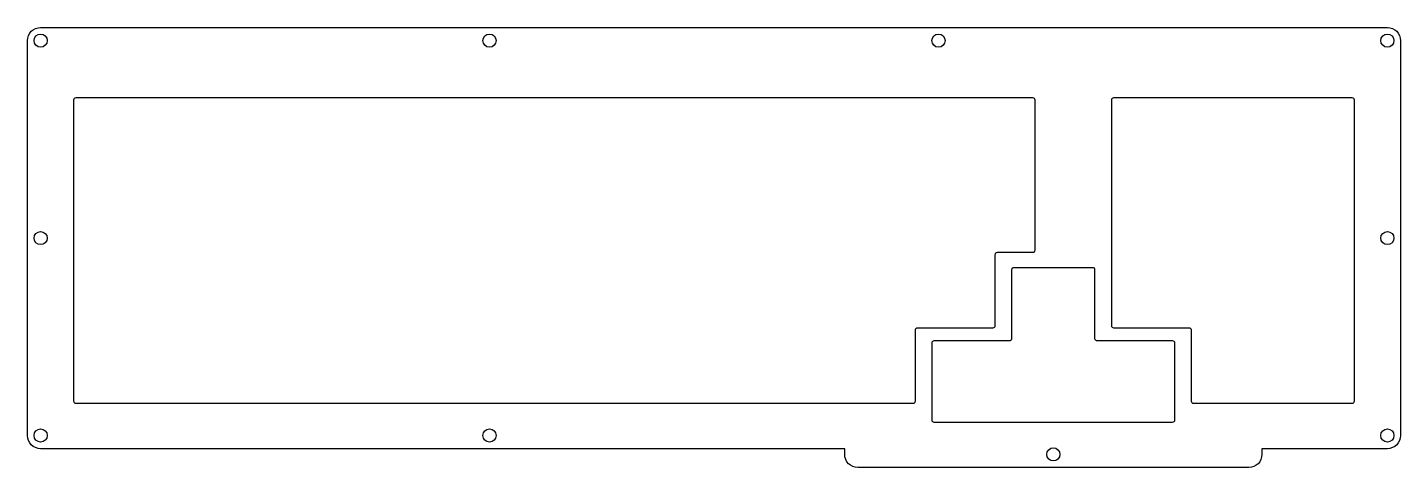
# Model space of a CAD drawing. Header units: millimetres. Extents: x -11 to 302, y -84 to 16.
import ezdxf

# ---------------------------------------------------------------- set-up
doc = ezdxf.new("R2010")
doc.units = ezdxf.units.MM
doc.layers.get('0').update_dxf_attribs({"linetype": 'CONTINUOUS'})

msp = doc.modelspace()

# ---------------------------------------------------------------- linework, layer by layer
for points in [[(-7.9, -79.55, -0.414214), (-10.9, -76.55), (-10.9, 13.45, -0.414214), (-7.9, 16.45), (299.1, 16.45, -0.414214), (302.1, 13.45), (302.1, -76.55, -0.414214), (299.1, -79.55), (270.5, -79.55), (270.5, -80.85, -0.414214), (267.5, -83.85), (178.4, -83.85, -0.414214), (175.4, -80.85), (175.4, -79.55)], [(210.2, -34.8), (218.3, -34.8, 0.414214), (218.8, -34.3), (218.8, -0.1, 0.414214), (218.3, 0.4), (0.1, 0.4, 0.414214), (-0.4, -0.1), (-0.4, -68.7, 0.414214), (0.1, -69.2), (191, -69.2, 0.414214), (191.5, -68.7), (191.5, -52.5, -0.414214), (192, -52), (209.2, -52, 0.414214), (209.7, -51.5), (209.7, -35.3, -0.414214)], [(254.4, -52.5), (254.4, -68.7, 0.414214), (254.9, -69.2), (291.1, -69.2, 0.414214), (291.6, -68.7), (291.6, -0.1, 0.414214), (291.1, 0.4), (236.7, 0.4, 0.414214), (236.2, -0.1), (236.2, -51.5, 0.414214), (236.7, -52), (253.9, -52, -0.414214)], [(212.95, -55), (195.75, -55, 0.414214), (195.25, -55.5), (195.25, -73, 0.414214), (195.75, -73.5), (250.15, -73.5, 0.414214), (250.65, -73), (250.65, -55.5, 0.414214), (250.15, -55), (232.95, -55, -0.414214), (232.45, -54.5), (232.45, -38.8, 0.414214), (231.95, -38.3), (213.95, -38.3, 0.414214), (213.45, -38.8), (213.45, -54.5, -0.414214)]]:
    msp.add_lwpolyline(points, format="xyb", close=True)
for centre in [(-7.9, 13.45), (94.43, 13.45), (196.77, 13.45), (299.1, 13.45), (-7.9, -31.55), (299.1, -31.55), (-7.9, -76.55), (94.43, -76.55), (299.1, -76.55), (222.95, -80.85)]:
    msp.add_circle(centre, 1.5)

doc.saveas('drawing.dxf')
